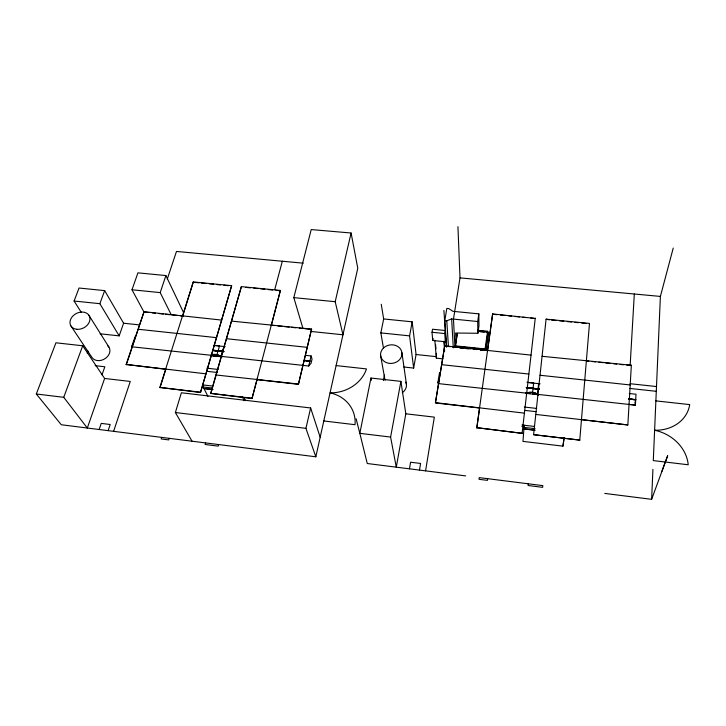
<?xml version="1.0" encoding="UTF-8"?>
<svg xmlns="http://www.w3.org/2000/svg" width="726" height="726" viewBox="0 0 726 726"><rect width="100%" height="100%" fill="white"/><g stroke="black" fill="none" stroke-linecap="round" stroke-linejoin="round"><path stroke-width="1.09" d="M487.445 332.889L487.573 331.274L477.735 330.285M487.573 331.274L484.959 349.859L455.157 346.756L455.22 346.302L485.022 349.406M487.972 332.944L488.498 332.272L485.621 349.714L486.148 349.769L488.498 332.272M487.554 350.821L492.636 313.922L535.234 318.451M604.767 493.426L651.63 499.325L652.928 469.332M673.238 248.056L660.388 296.417L653.3 460.593L688.221 464.767A39.73 34.421 20.4 0 0 654.616 430.255A38.151 32.18 15.5 0 0 689.7 404.6L655.877 400.888M628.925 399.209L635.686 399.618M580.691 419.564L627.845 424.946L631.348 365.26L542.077 356.285M630.132 365.686L634.315 294.003M476.81 427.687L522.103 433.322L476.81 427.687L492.636 313.922M524.408 413.139L435.418 402.658L444.72 345.794L531.042 355.132M524.072 426.87L522.956 441.39L562.94 446.145L564.184 437.905M528.882 374.053L441.707 364.679M579.765 440.101L589.485 323.424L546.088 319.168L533.601 434.674L579.765 440.101L533.601 434.674M535.788 414.437L627.845 424.946M540.026 375.26L630.15 384.952M562.94 446.145L564.066 437.842M546.088 319.168L549.391 319.848M538.619 383.627L537.458 394.291L537.521 393.755M528.283 483.797L528.101 485.503L542.649 487.337L542.821 485.621L479.233 477.617L479.006 479.305L487.436 480.367L487.654 478.679M532.485 393.61L533.664 383.001L526.931 382.266M522.103 433.322L535.262 318.106M485.621 349.714L487.972 332.218M476.819 427.995L479.469 408.929M455.329 346.556L456.064 341.928L455.61 333.016L477.871 333.27L477.699 321.518L478.824 313.868L452.897 311.318L448.795 308.604L446.826 308.414L444.811 320.574L446.599 347.2M477.871 333.27L478.978 325.702L478.824 313.868M456.4 339.804L457.199 333.769L455.193 347.464L455.157 346.756M457.934 226.675L460.003 277.876L453.469 319.104L454.948 346.91M439.502 372.737L437.805 383.156A4.692 0.49 -83.8 0 1 438.141 381.921M445.328 341.764L444.766 333.561L445.265 330.521L432.524 329.223L432.006 332.254L432.741 340.467L445.328 341.764L445.828 338.752M479.369 407.994L435.446 402.975L444.72 345.794M425.581 470.856L434.339 417.132L405.816 413.802L400.897 381.377L370.968 378.046L359.824 433.349L367.265 463.515L465.729 475.911M442.978 358.871L436.362 358.163L436.326 353.335M419.483 470.094L420.59 463.46L410.598 462.217L409.464 468.833M432.741 340.467L433.077 338.461M403.837 367.011L413.648 368.073L416.071 354.515L412.168 321.818L383.655 318.95L381.241 304.267M405.816 413.802L396.278 467.172L390.606 437.07L400.897 381.377M413.648 368.073L409.582 335.875L412.168 321.818M383.382 380.615L384.462 375.079M383.528 348.453L380.851 332.907L383.655 318.95M113.592 431.335L130.272 381.449L104.617 378.464L82.71 345.776L55.947 342.799L36.3 393.991L61.283 424.746L315.828 456.799L357.773 268.221L351.094 233.01L311.218 229.561L293.812 297.624L302.987 328.551M315.828 456.799L305.927 428.34L310.637 407.967L181.382 392.775L175.374 412.522L192.045 441.208M310.365 331.392L342.971 334.786L335.203 301.707L351.094 233.01M305.519 355.341L311.109 355.94L308.731 366.022L218.98 356.112M256.741 379.607L298.431 384.344L311.572 329.096L231.676 321.128M298.431 384.344L311.572 329.096M631.348 365.26L626.81 365.124M252.013 398.52L280.399 290.436L241.377 286.625L210.631 393.383L252.013 398.52L257.213 378.836M271.352 325.42L280.399 290.436M274.737 289.583L282.332 261.242M634.905 402.022L635.404 405.144L532.657 393.819M635.667 399.944L628.97 398.792M218.58 444.557L218.145 446.136L205.122 444.493L205.576 442.914M223.917 346.483L221.094 356.357A4.51 1.416 -83.3 0 1 221.33 355.876M210.785 393.692L241.377 286.625M216.629 355.74L218.045 350.894M218.163 350.803L219.488 345.921L213.861 345.313M200.503 392.494L231.648 285.672L193.288 281.924L159.838 387.439L200.503 392.494L231.648 285.672M212.809 389.508L203.933 388.474L203.18 386.994L203.761 385.025L212.654 386.06M169.203 438.341L168.731 439.902L161.181 438.949L161.662 437.388M160.019 387.748L165.782 369.561M182.861 315.647L193.288 281.924M167.289 279.056L176.472 251.45L303.277 263.175M171.291 314.866L160.21 292.605L165.9 275.562L137.931 272.849L131.987 289.774L144.184 312.416M108.12 430.645L110.198 424.501L101.241 423.385L99.135 429.52M135.036 336.755L133.52 341.547M133.475 341.456L131.778 346.429A4.438 1.779 -83.1 0 1 132.495 345.44M165.592 369.244L126.133 364.461L144.057 311.708L221.775 320.102M126.324 364.779L144.057 311.708M100.179 333.806L119.173 335.866L123.592 323.215L104.662 290.618L79.052 288.031L74.088 301.027L81.321 312.38M104.617 378.464L87.311 428.031L63.743 397.313L36.3 393.991M102.003 374.843L104.834 366.775L95.115 365.659M87.283 353.29L88.046 351.175M63.743 397.313L82.71 345.776M119.173 335.866L99.861 303.686L104.662 290.618M651.63 499.325L667.684 455.683L661.74 471.718M438.377 381.713L439.021 380.17M444.811 320.574L446.789 320.774L451.663 318.923L477.699 321.518M460.003 277.876L660.388 296.417M194.568 282.387L199.078 282.822M201.329 283.049L205.848 283.485M209.224 283.821L213.734 284.256M217.119 284.592L220.504 284.919M223.889 285.254L228.4 285.69M245.969 287.405L250.425 287.841M253.764 288.168L258.229 288.603M260.452 288.821L264.908 289.257M268.257 289.583L272.713 290.019M276.052 290.346L280.508 290.781M492.636 314.276L497.119 314.712M500.486 315.048L504.969 315.483M508.327 315.81L511.694 316.146M515.061 316.472L519.544 316.917M522.902 317.244L526.268 317.571M530.751 318.015L534.118 318.342M551.615 320.066L556.062 320.502M559.401 320.828L563.848 321.264M567.178 321.591L571.634 322.026M574.965 322.353L578.304 322.68M581.644 323.006L586.091 323.451M293.812 297.624L335.203 301.707M131.987 289.774L160.21 292.605M477.672 330.729L487.509 331.718M477.608 331.174L487.445 332.163M479.868 331.673L484.233 332.109M432.006 332.254L444.766 333.561M74.088 301.027L99.861 303.686M380.851 332.907L409.582 335.875M145.363 312.162L148.739 312.516M152.106 312.861L155.482 313.215M158.849 313.559L163.341 314.031M165.592 314.267L170.084 314.73M172.334 314.966L176.826 315.429M180.193 315.783L183.569 316.128M271.107 325.221L274.492 325.575M277.867 325.929L282.378 326.391M284.628 326.627L289.139 327.099M291.389 327.326L295.89 327.798M299.275 328.152L302.651 328.497M304.911 328.733L311.663 329.441M455.293 345.848L485.086 348.952L484.959 350.567M485.612 349.006L486.148 349.769M458.641 346.901L463.052 347.364M465.248 347.591L477.372 348.861M479.577 349.088L483.988 349.551M444.748 346.13L450.347 346.71M452.588 346.946L457.071 347.418M460.438 347.763L463.796 348.117M466.038 348.353L470.521 348.816M473.887 349.17L477.245 349.515M480.612 349.868L485.095 350.34M586.672 360.94L588.904 361.176M592.244 361.521L595.592 361.866M598.932 362.22L603.397 362.682M605.629 362.918L610.085 363.381M613.434 363.735L616.773 364.08M620.122 364.434L623.462 364.779M459.603 347.917L461.809 348.153M466.219 348.616L468.424 348.843M480.548 350.104L482.754 350.34M123.592 323.215L139.546 324.912M416.071 354.515L436.607 356.693M630.186 383.727L656.495 386.55M629.914 388.446L656.295 391.305M213.998 345.431L225.169 346.638M527.793 382.475L540.071 383.809M629.288 393.51L636.003 394.245L635.413 405.099L628.652 404.355M212.518 350.132L222.701 351.32M304.33 360.259L309.993 360.931L304.294 360.414M212.582 350.25L223.78 351.475M212.473 350.286L223.808 351.52M212.473 350.395L223.762 351.665M304.285 360.532L309.92 361.23L304.312 360.613M212.573 350.594L223.78 351.82M336.12 365.586L366.476 368.917A34.848 29.975 -14.8 0 1 330.049 392.857A36.118 32.026 -19 0 1 355.032 424.701L323.796 420.962M526.341 387.466L539.518 388.991M526.323 387.63L539.509 389.072M628.952 398.883L635.713 399.572M526.305 387.748L539.491 389.227M628.952 399.037L635.686 399.863M527.167 387.956L539.472 389.399M215.622 355.776L132.413 346.856M210.667 355.268L216.257 355.885M218.499 356.13L221.847 356.502M210.585 355.477L222.092 356.747M210.558 355.568L222.065 356.838M525.715 392.857L530.225 393.401M530.443 393.574L438.613 383.627M525.815 393.292L538.647 394.817M206.865 368.191L218.127 369.452M524.399 407.041L536.695 408.429M207.01 371.313L217.038 372.456M126.133 364.461L205.984 373.836M298.332 384.027L216.166 374.997M525.061 410.417L536.16 411.678M203.18 386.994L212.083 388.029M522.012 424.991L534.173 426.407M212.89 389.671L204.015 388.637L207.945 396.423M521.912 426.452L524.081 426.707L524.19 425.245L523.827 428.993L534.908 430.282M523.945 427.369L535.053 428.667M523.845 428.83L534.917 430.119M159.838 387.439L200.349 392.176M210.631 393.383L251.877 398.211M390.606 437.07L359.824 433.349L356.13 418.775M175.374 412.522L305.927 428.34M70.976 326.028L91.93 357.41A9.937 7.859 -28.4 0 0 105.796 358.136A9.937 7.859 -28.4 0 0 107.493 345.558M88.926 315.302L108.9 347.082M138.385 329.277L216.611 337.654M165.9 275.562L183.56 312.588M242.366 396.786L244.09 400.67M244.181 397.739L245.47 400.661M226.612 338.724L307.343 347.364M310.637 407.967L320.175 437.224M311.109 355.94L312.044 359.107L311.027 363.408L309.775 364.679A4.583 1.053 -83.5 0 0 308.731 366.022M370.968 378.046L371.413 380.215M380.578 355.386L385.052 380.306M401.932 352.772A10.763 9.284 -9.1 0 1 386.858 362.791A10.763 9.284 -9.1 0 1 384.998 346.819A10.763 9.284 -9.1 0 1 401.932 352.772L406.442 384.353M434.829 340.258L436.362 358.163M435.564 344.36L435.945 348.843M444.312 341.937L444.63 346.42M443.904 341.193L444.621 351.266M443.913 310.419L446.354 346.601M446.789 320.774L448.423 346.293M451.663 318.923L453.287 347.845M405.834 382.094A10.191 8.957 -9 0 1 402.268 392.712M211.048 356.058A6.08 2.677 15.6 0 1 214.842 354.388A6.08 2.677 15.6 0 1 221.249 356.502M211.012 356.157A6.08 2.677 15.6 0 1 214.814 354.488A6.08 2.677 15.6 0 1 221.221 356.593M526.677 393.229A6.443 2.958 6.8 0 1 533.202 392.476A6.443 2.958 6.8 0 1 538.383 395.253M526.668 393.329A6.443 2.958 6.8 0 1 533.193 392.575A6.443 2.958 6.8 0 1 538.374 395.352M76.793 329.295A10.473 8.095 -27.6 0 0 89.779 317.226A10.473 8.095 -27.6 0 0 73.335 315.556A10.473 8.095 -27.6 0 0 76.793 329.295"/></g></svg>
